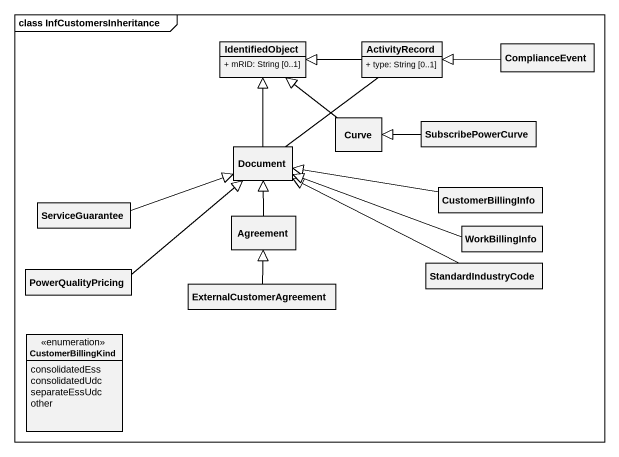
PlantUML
@startuml
mainframe class InfCustomersInheritance
hide circle
hide empty members
skinparam classAttributeIconSize 0
class IdentifiedObject {
  + mRID: String [0..1]
}
class ActivityRecord {
  + type: String [0..1]
}
class ComplianceEvent
class Curve
class SubscribePowerCurve
class Document
class ServiceGuarantee
class Agreement
class CustomerBillingInfo
class WorkBillingInfo
class PowerQualityPricing
class ExternalCustomerAgreement
class StandardIndustryCode
enum CustomerBillingKind {
  consolidatedEss
  consolidatedUdc
  separateEssUdc
  other
}
ActivityRecord -left-|> IdentifiedObject
ComplianceEvent -left-|> ActivityRecord
Curve -up-|> IdentifiedObject
SubscribePowerCurve -left-|> Curve
Document -up-|> IdentifiedObject
Document -up- ActivityRecord
ServiceGuarantee -right-|> Document
Agreement -up-|> Document
CustomerBillingInfo -left-|> Document
WorkBillingInfo -left-|> Document
PowerQualityPricing -up-|> Document
ExternalCustomerAgreement -up-|> Agreement
StandardIndustryCode -left-|> Document
@enduml
